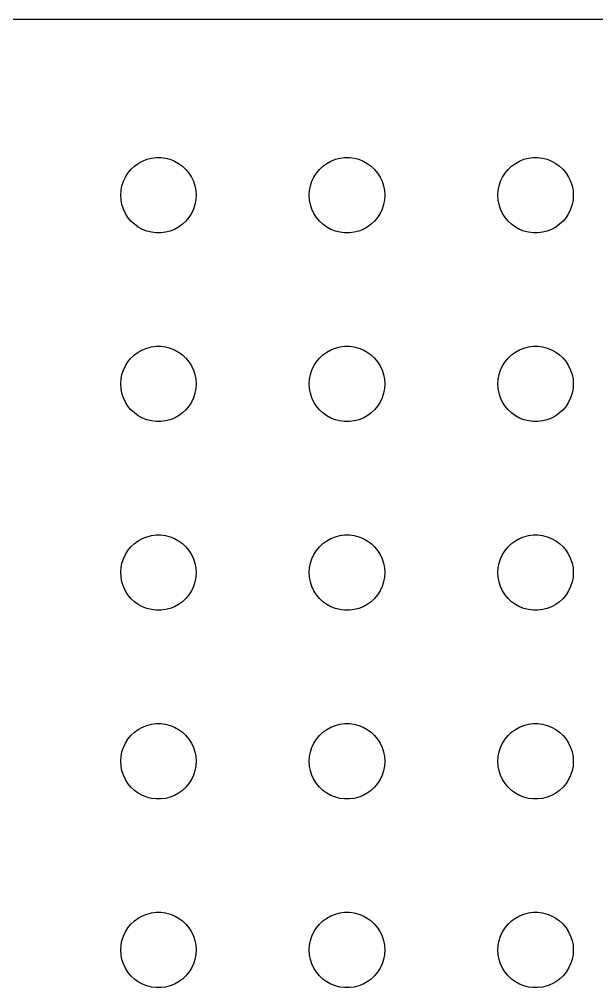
# Model space of a CAD drawing. Header units: metres. Extents: x -187 to 187, y -37 to 37.
# Drawn here: x -163.03 to -140.07, y -1.5 to 36.99 of the extents above; entities that cross this region are included whole.
import ezdxf

# ---------------------------------------------------------------- set-up
doc = ezdxf.new("R2010")
doc.units = ezdxf.units.M

msp = doc.modelspace()

# ---------------------------------------------------------------- linework, layer by layer
for p, q in [((182.314, 36.9901), (-182.314, 36.9901)), ((-158.456, 31.1558), (-158.304, 31.2665)), ((-158.304, 31.2665), (-158.139, 31.3572)), ((-158.139, 31.3572), (-157.964, 31.4266)), ((-157.964, 31.4266), (-157.781, 31.4734)), ((-157.781, 31.4734), (-157.594, 31.497)), ((-157.594, 31.497), (-157.406, 31.497)), ((-157.406, 31.497), (-157.219, 31.4734)), ((-157.219, 31.4734), (-157.036, 31.4266)), ((-157.036, 31.4266), (-156.861, 31.3572)), ((-156.861, 31.3572), (-156.696, 31.2665)), ((-156.696, 31.2665), (-156.544, 31.1558)), ((-150.956, 31.1558), (-150.804, 31.2665)), ((-150.804, 31.2665), (-150.639, 31.3572)), ((-150.639, 31.3572), (-150.464, 31.4266)), ((-150.464, 31.4266), (-150.281, 31.4734)), ((-150.281, 31.4734), (-150.094, 31.497)), ((-150.094, 31.497), (-149.906, 31.497)), ((-149.906, 31.497), (-149.719, 31.4734)), ((-149.719, 31.4734), (-149.536, 31.4266)), ((-149.536, 31.4266), (-149.361, 31.3572)), ((-149.361, 31.3572), (-149.196, 31.2665)), ((-149.196, 31.2665), (-149.044, 31.1558)), ((-143.456, 31.1558), (-143.304, 31.2665)), ((-143.304, 31.2665), (-143.139, 31.3572)), ((-143.139, 31.3572), (-142.964, 31.4266)), ((-142.964, 31.4266), (-142.781, 31.4734)), ((-142.781, 31.4734), (-142.594, 31.497)), ((-142.594, 31.497), (-142.406, 31.497)), ((-142.406, 31.497), (-142.219, 31.4734)), ((-142.219, 31.4734), (-142.036, 31.4266)), ((-142.036, 31.4266), (-141.861, 31.3572)), ((-141.861, 31.3572), (-141.696, 31.2665)), ((-141.696, 31.2665), (-141.544, 31.1558)), ((-158.814, 30.7226), (-158.714, 30.8817)), ((-158.714, 30.8817), (-158.593, 31.0268)), ((-158.593, 31.0268), (-158.456, 31.1558)), ((-156.544, 31.1558), (-156.407, 31.0268)), ((-156.407, 31.0268), (-156.286, 30.8817)), ((-156.286, 30.8817), (-156.186, 30.7226)), ((-151.314, 30.7226), (-151.214, 30.8817)), ((-151.214, 30.8817), (-151.093, 31.0268)), ((-151.093, 31.0268), (-150.956, 31.1558)), ((-149.044, 31.1558), (-148.907, 31.0268)), ((-148.907, 31.0268), (-148.786, 30.8817)), ((-148.786, 30.8817), (-148.686, 30.7226)), ((-143.814, 30.7226), (-143.714, 30.8817)), ((-143.714, 30.8817), (-143.593, 31.0268)), ((-143.593, 31.0268), (-143.456, 31.1558)), ((-141.544, 31.1558), (-141.407, 31.0268)), ((-141.407, 31.0268), (-141.286, 30.8817)), ((-141.286, 30.8817), (-141.186, 30.7226)), ((-158.953, 30.373), (-158.895, 30.5522)), ((-158.895, 30.5522), (-158.814, 30.7226)), ((-156.186, 30.7226), (-156.105, 30.5522)), ((-156.105, 30.5522), (-156.047, 30.373)), ((-151.453, 30.373), (-151.395, 30.5522)), ((-151.395, 30.5522), (-151.314, 30.7226)), ((-148.686, 30.7226), (-148.605, 30.5522)), ((-148.605, 30.5522), (-148.547, 30.373)), ((-143.953, 30.373), (-143.895, 30.5522)), ((-143.895, 30.5522), (-143.814, 30.7226)), ((-141.186, 30.7226), (-141.105, 30.5522)), ((-141.105, 30.5522), (-141.047, 30.373)), ((-159, 30), (-158.988, 30.188)), ((-158.988, 30.188), (-158.953, 30.373)), ((-156.047, 30.373), (-156.012, 30.188)), ((-156.012, 30.188), (-156, 30)), ((-151.5, 30), (-151.488, 30.188)), ((-151.488, 30.188), (-151.453, 30.373)), ((-148.547, 30.373), (-148.512, 30.188)), ((-148.512, 30.188), (-148.5, 30)), ((-144, 30), (-143.988, 30.188)), ((-143.988, 30.188), (-143.953, 30.373)), ((-141.047, 30.373), (-141.012, 30.188)), ((-141.012, 30.188), (-141, 30)), ((-158.988, 29.812), (-159, 30)), ((-158.953, 29.627), (-158.988, 29.812)), ((-156.012, 29.812), (-156.047, 29.627)), ((-156, 30), (-156.012, 29.812)), ((-151.488, 29.812), (-151.5, 30)), ((-151.453, 29.627), (-151.488, 29.812)), ((-148.512, 29.812), (-148.547, 29.627)), ((-148.5, 30), (-148.512, 29.812)), ((-143.988, 29.812), (-144, 30)), ((-143.953, 29.627), (-143.988, 29.812)), ((-141.012, 29.812), (-141.047, 29.627)), ((-141, 30), (-141.012, 29.812)), ((-158.895, 29.4478), (-158.953, 29.627)), ((-158.814, 29.2774), (-158.895, 29.4478)), ((-158.714, 29.1183), (-158.814, 29.2774)), ((-156.186, 29.2774), (-156.286, 29.1183)), ((-156.105, 29.4478), (-156.186, 29.2774)), ((-156.047, 29.627), (-156.105, 29.4478)), ((-151.395, 29.4478), (-151.453, 29.627)), ((-151.314, 29.2774), (-151.395, 29.4478)), ((-151.214, 29.1183), (-151.314, 29.2774)), ((-148.686, 29.2774), (-148.786, 29.1183)), ((-148.605, 29.4478), (-148.686, 29.2774)), ((-148.547, 29.627), (-148.605, 29.4478)), ((-143.895, 29.4478), (-143.953, 29.627)), ((-143.814, 29.2774), (-143.895, 29.4478)), ((-143.714, 29.1183), (-143.814, 29.2774)), ((-141.186, 29.2774), (-141.286, 29.1183)), ((-141.105, 29.4478), (-141.186, 29.2774)), ((-141.047, 29.627), (-141.105, 29.4478)), ((-158.593, 28.9732), (-158.714, 29.1183)), ((-158.456, 28.8442), (-158.593, 28.9732)), ((-156.407, 28.9732), (-156.544, 28.8442)), ((-156.286, 29.1183), (-156.407, 28.9732)), ((-151.093, 28.9732), (-151.214, 29.1183)), ((-150.956, 28.8442), (-151.093, 28.9732)), ((-148.907, 28.9732), (-149.044, 28.8442)), ((-148.786, 29.1183), (-148.907, 28.9732)), ((-143.593, 28.9732), (-143.714, 29.1183)), ((-143.456, 28.8442), (-143.593, 28.9732)), ((-141.407, 28.9732), (-141.544, 28.8442)), ((-141.286, 29.1183), (-141.407, 28.9732)), ((-158.304, 28.7335), (-158.456, 28.8442)), ((-158.139, 28.6427), (-158.304, 28.7335)), ((-157.964, 28.5734), (-158.139, 28.6427)), ((-157.781, 28.5266), (-157.964, 28.5734)), ((-157.594, 28.503), (-157.781, 28.5266)), ((-157.406, 28.503), (-157.594, 28.503)), ((-157.219, 28.5266), (-157.406, 28.503)), ((-157.036, 28.5734), (-157.219, 28.5266)), ((-156.861, 28.6427), (-157.036, 28.5734)), ((-156.696, 28.7335), (-156.861, 28.6427)), ((-156.544, 28.8442), (-156.696, 28.7335)), ((-150.804, 28.7335), (-150.956, 28.8442)), ((-150.639, 28.6427), (-150.804, 28.7335)), ((-150.464, 28.5734), (-150.639, 28.6427)), ((-150.281, 28.5266), (-150.464, 28.5734)), ((-150.094, 28.503), (-150.281, 28.5266)), ((-149.906, 28.503), (-150.094, 28.503)), ((-149.719, 28.5266), (-149.906, 28.503)), ((-149.536, 28.5734), (-149.719, 28.5266)), ((-149.361, 28.6427), (-149.536, 28.5734)), ((-149.196, 28.7335), (-149.361, 28.6427)), ((-149.044, 28.8442), (-149.196, 28.7335)), ((-143.304, 28.7335), (-143.456, 28.8442)), ((-143.139, 28.6427), (-143.304, 28.7335)), ((-142.964, 28.5734), (-143.139, 28.6427)), ((-142.781, 28.5266), (-142.964, 28.5734)), ((-142.594, 28.503), (-142.781, 28.5266)), ((-142.406, 28.503), (-142.594, 28.503)), ((-142.219, 28.5266), (-142.406, 28.503)), ((-142.036, 28.5734), (-142.219, 28.5266)), ((-141.861, 28.6427), (-142.036, 28.5734)), ((-141.696, 28.7335), (-141.861, 28.6427)), ((-141.544, 28.8442), (-141.696, 28.7335)), ((-158.139, 23.8572), (-157.964, 23.9266)), ((-157.964, 23.9266), (-157.781, 23.9734)), ((-157.781, 23.9734), (-157.594, 23.997)), ((-157.594, 23.997), (-157.406, 23.997)), ((-157.406, 23.997), (-157.219, 23.9734)), ((-157.219, 23.9734), (-157.036, 23.9266)), ((-157.036, 23.9266), (-156.861, 23.8572)), ((-150.639, 23.8572), (-150.464, 23.9266)), ((-150.464, 23.9266), (-150.281, 23.9734)), ((-150.281, 23.9734), (-150.094, 23.997)), ((-150.094, 23.997), (-149.906, 23.997)), ((-149.906, 23.997), (-149.719, 23.9734)), ((-149.719, 23.9734), (-149.536, 23.9266)), ((-149.536, 23.9266), (-149.361, 23.8572)), ((-143.139, 23.8572), (-142.964, 23.9266)), ((-142.964, 23.9266), (-142.781, 23.9734)), ((-142.781, 23.9734), (-142.594, 23.997)), ((-142.594, 23.997), (-142.406, 23.997)), ((-142.406, 23.997), (-142.219, 23.9734)), ((-142.219, 23.9734), (-142.036, 23.9266)), ((-142.036, 23.9266), (-141.861, 23.8572)), ((-158.714, 23.3817), (-158.593, 23.5268)), ((-158.593, 23.5268), (-158.456, 23.6558)), ((-158.456, 23.6558), (-158.304, 23.7665)), ((-158.304, 23.7665), (-158.139, 23.8572)), ((-156.861, 23.8572), (-156.696, 23.7665)), ((-156.696, 23.7665), (-156.544, 23.6558)), ((-156.544, 23.6558), (-156.407, 23.5268)), ((-156.407, 23.5268), (-156.286, 23.3817)), ((-151.214, 23.3817), (-151.093, 23.5268)), ((-151.093, 23.5268), (-150.956, 23.6558)), ((-150.956, 23.6558), (-150.804, 23.7665)), ((-150.804, 23.7665), (-150.639, 23.8572)), ((-149.361, 23.8572), (-149.196, 23.7665)), ((-149.196, 23.7665), (-149.044, 23.6558)), ((-149.044, 23.6558), (-148.907, 23.5268)), ((-148.907, 23.5268), (-148.786, 23.3817)), ((-143.714, 23.3817), (-143.593, 23.5268)), ((-143.593, 23.5268), (-143.456, 23.6558)), ((-143.456, 23.6558), (-143.304, 23.7665)), ((-143.304, 23.7665), (-143.139, 23.8572)), ((-141.861, 23.8572), (-141.696, 23.7665)), ((-141.696, 23.7665), (-141.544, 23.6558)), ((-141.544, 23.6558), (-141.407, 23.5268)), ((-141.407, 23.5268), (-141.286, 23.3817)), ((-158.895, 23.0522), (-158.814, 23.2226)), ((-158.814, 23.2226), (-158.714, 23.3817)), ((-156.286, 23.3817), (-156.186, 23.2226)), ((-156.186, 23.2226), (-156.105, 23.0522)), ((-151.395, 23.0522), (-151.314, 23.2226)), ((-151.314, 23.2226), (-151.214, 23.3817)), ((-148.786, 23.3817), (-148.686, 23.2226)), ((-148.686, 23.2226), (-148.605, 23.0522)), ((-143.895, 23.0522), (-143.814, 23.2226)), ((-143.814, 23.2226), (-143.714, 23.3817)), ((-141.286, 23.3817), (-141.186, 23.2226)), ((-141.186, 23.2226), (-141.105, 23.0522)), ((-158.988, 22.688), (-158.953, 22.873)), ((-158.953, 22.873), (-158.895, 23.0522)), ((-156.105, 23.0522), (-156.047, 22.873)), ((-156.047, 22.873), (-156.012, 22.688)), ((-151.488, 22.688), (-151.453, 22.873)), ((-151.453, 22.873), (-151.395, 23.0522)), ((-148.605, 23.0522), (-148.547, 22.873)), ((-148.547, 22.873), (-148.512, 22.688)), ((-143.988, 22.688), (-143.953, 22.873)), ((-143.953, 22.873), (-143.895, 23.0522)), ((-141.105, 23.0522), (-141.047, 22.873)), ((-141.047, 22.873), (-141.012, 22.688)), ((-159, 22.5), (-158.988, 22.688)), ((-158.988, 22.312), (-159, 22.5)), ((-156.012, 22.688), (-156, 22.5)), ((-156, 22.5), (-156.012, 22.312)), ((-151.5, 22.5), (-151.488, 22.688)), ((-151.488, 22.312), (-151.5, 22.5)), ((-148.512, 22.688), (-148.5, 22.5)), ((-148.5, 22.5), (-148.512, 22.312)), ((-144, 22.5), (-143.988, 22.688)), ((-143.988, 22.312), (-144, 22.5)), ((-141.012, 22.688), (-141, 22.5)), ((-141, 22.5), (-141.012, 22.312)), ((-158.953, 22.127), (-158.988, 22.312)), ((-158.895, 21.9478), (-158.953, 22.127)), ((-158.814, 21.7774), (-158.895, 21.9478)), ((-156.105, 21.9478), (-156.186, 21.7774)), ((-156.047, 22.127), (-156.105, 21.9478)), ((-156.012, 22.312), (-156.047, 22.127)), ((-151.453, 22.127), (-151.488, 22.312)), ((-151.395, 21.9478), (-151.453, 22.127)), ((-151.314, 21.7774), (-151.395, 21.9478)), ((-148.605, 21.9478), (-148.686, 21.7774)), ((-148.547, 22.127), (-148.605, 21.9478)), ((-148.512, 22.312), (-148.547, 22.127)), ((-143.953, 22.127), (-143.988, 22.312)), ((-143.895, 21.9478), (-143.953, 22.127)), ((-143.814, 21.7774), (-143.895, 21.9478)), ((-141.105, 21.9478), (-141.186, 21.7774)), ((-141.047, 22.127), (-141.105, 21.9478)), ((-141.012, 22.312), (-141.047, 22.127)), ((-158.714, 21.6183), (-158.814, 21.7774)), ((-158.593, 21.4732), (-158.714, 21.6183)), ((-156.286, 21.6183), (-156.407, 21.4732)), ((-156.186, 21.7774), (-156.286, 21.6183)), ((-151.214, 21.6183), (-151.314, 21.7774)), ((-151.093, 21.4732), (-151.214, 21.6183)), ((-148.786, 21.6183), (-148.907, 21.4732)), ((-148.686, 21.7774), (-148.786, 21.6183)), ((-143.714, 21.6183), (-143.814, 21.7774)), ((-143.593, 21.4732), (-143.714, 21.6183)), ((-141.286, 21.6183), (-141.407, 21.4732)), ((-141.186, 21.7774), (-141.286, 21.6183)), ((-158.456, 21.3442), (-158.593, 21.4732)), ((-158.304, 21.2335), (-158.456, 21.3442)), ((-158.139, 21.1427), (-158.304, 21.2335)), ((-156.696, 21.2335), (-156.861, 21.1427)), ((-156.544, 21.3442), (-156.696, 21.2335)), ((-156.407, 21.4732), (-156.544, 21.3442)), ((-150.956, 21.3442), (-151.093, 21.4732)), ((-150.804, 21.2335), (-150.956, 21.3442)), ((-150.639, 21.1427), (-150.804, 21.2335)), ((-149.196, 21.2335), (-149.361, 21.1427)), ((-149.044, 21.3442), (-149.196, 21.2335)), ((-148.907, 21.4732), (-149.044, 21.3442)), ((-143.456, 21.3442), (-143.593, 21.4732)), ((-143.304, 21.2335), (-143.456, 21.3442)), ((-143.139, 21.1427), (-143.304, 21.2335)), ((-141.696, 21.2335), (-141.861, 21.1427)), ((-141.544, 21.3442), (-141.696, 21.2335)), ((-141.407, 21.4732), (-141.544, 21.3442)), ((-157.964, 21.0734), (-158.139, 21.1427)), ((-157.781, 21.0266), (-157.964, 21.0734)), ((-157.594, 21.003), (-157.781, 21.0266)), ((-157.406, 21.003), (-157.594, 21.003)), ((-157.219, 21.0266), (-157.406, 21.003)), ((-157.036, 21.0734), (-157.219, 21.0266)), ((-156.861, 21.1427), (-157.036, 21.0734)), ((-150.464, 21.0734), (-150.639, 21.1427)), ((-150.281, 21.0266), (-150.464, 21.0734)), ((-150.094, 21.003), (-150.281, 21.0266)), ((-149.906, 21.003), (-150.094, 21.003)), ((-149.719, 21.0266), (-149.906, 21.003)), ((-149.536, 21.0734), (-149.719, 21.0266)), ((-149.361, 21.1427), (-149.536, 21.0734)), ((-142.964, 21.0734), (-143.139, 21.1427)), ((-142.781, 21.0266), (-142.964, 21.0734)), ((-142.594, 21.003), (-142.781, 21.0266)), ((-142.406, 21.003), (-142.594, 21.003)), ((-142.219, 21.0266), (-142.406, 21.003)), ((-142.036, 21.0734), (-142.219, 21.0266)), ((-141.861, 21.1427), (-142.036, 21.0734)), ((-158.456, 16.1558), (-158.304, 16.2665)), ((-158.304, 16.2665), (-158.139, 16.3572)), ((-158.139, 16.3572), (-157.964, 16.4266)), ((-157.964, 16.4266), (-157.781, 16.4734)), ((-157.781, 16.4734), (-157.594, 16.497)), ((-157.594, 16.497), (-157.406, 16.497)), ((-157.406, 16.497), (-157.219, 16.4734)), ((-157.219, 16.4734), (-157.036, 16.4266)), ((-157.036, 16.4266), (-156.861, 16.3572)), ((-156.861, 16.3572), (-156.696, 16.2665)), ((-156.696, 16.2665), (-156.544, 16.1558)), ((-150.956, 16.1558), (-150.804, 16.2665)), ((-150.804, 16.2665), (-150.639, 16.3572)), ((-150.639, 16.3572), (-150.464, 16.4266)), ((-150.464, 16.4266), (-150.281, 16.4734)), ((-150.281, 16.4734), (-150.094, 16.497)), ((-150.094, 16.497), (-149.906, 16.497)), ((-149.906, 16.497), (-149.719, 16.4734)), ((-149.719, 16.4734), (-149.536, 16.4266)), ((-149.536, 16.4266), (-149.361, 16.3572)), ((-149.361, 16.3572), (-149.196, 16.2665)), ((-149.196, 16.2665), (-149.044, 16.1558)), ((-143.456, 16.1558), (-143.304, 16.2665)), ((-143.304, 16.2665), (-143.139, 16.3572)), ((-143.139, 16.3572), (-142.964, 16.4266)), ((-142.964, 16.4266), (-142.781, 16.4734)), ((-142.781, 16.4734), (-142.594, 16.497)), ((-142.594, 16.497), (-142.406, 16.497)), ((-142.406, 16.497), (-142.219, 16.4734)), ((-142.219, 16.4734), (-142.036, 16.4266)), ((-142.036, 16.4266), (-141.861, 16.3572)), ((-141.861, 16.3572), (-141.696, 16.2665)), ((-141.696, 16.2665), (-141.544, 16.1558)), ((-158.814, 15.7226), (-158.714, 15.8817)), ((-158.714, 15.8817), (-158.593, 16.0268)), ((-158.593, 16.0268), (-158.456, 16.1558)), ((-156.544, 16.1558), (-156.407, 16.0268)), ((-156.407, 16.0268), (-156.286, 15.8817)), ((-156.286, 15.8817), (-156.186, 15.7226)), ((-151.314, 15.7226), (-151.214, 15.8817)), ((-151.214, 15.8817), (-151.093, 16.0268)), ((-151.093, 16.0268), (-150.956, 16.1558)), ((-149.044, 16.1558), (-148.907, 16.0268)), ((-148.907, 16.0268), (-148.786, 15.8817)), ((-148.786, 15.8817), (-148.686, 15.7226)), ((-143.814, 15.7226), (-143.714, 15.8817)), ((-143.714, 15.8817), (-143.593, 16.0268)), ((-143.593, 16.0268), (-143.456, 16.1558)), ((-141.544, 16.1558), (-141.407, 16.0268)), ((-141.407, 16.0268), (-141.286, 15.8817)), ((-141.286, 15.8817), (-141.186, 15.7226)), ((-158.953, 15.373), (-158.895, 15.5522)), ((-158.895, 15.5522), (-158.814, 15.7226)), ((-156.186, 15.7226), (-156.105, 15.5522)), ((-156.105, 15.5522), (-156.047, 15.373)), ((-151.453, 15.373), (-151.395, 15.5522)), ((-151.395, 15.5522), (-151.314, 15.7226)), ((-148.686, 15.7226), (-148.605, 15.5522)), ((-148.605, 15.5522), (-148.547, 15.373)), ((-143.953, 15.373), (-143.895, 15.5522)), ((-143.895, 15.5522), (-143.814, 15.7226)), ((-141.186, 15.7226), (-141.105, 15.5522)), ((-141.105, 15.5522), (-141.047, 15.373)), ((-159, 15), (-158.988, 15.188)), ((-158.988, 15.188), (-158.953, 15.373)), ((-156.047, 15.373), (-156.012, 15.188)), ((-156.012, 15.188), (-156, 15)), ((-151.5, 15), (-151.488, 15.188)), ((-151.488, 15.188), (-151.453, 15.373)), ((-148.547, 15.373), (-148.512, 15.188)), ((-148.512, 15.188), (-148.5, 15)), ((-144, 15), (-143.988, 15.188)), ((-143.988, 15.188), (-143.953, 15.373)), ((-141.047, 15.373), (-141.012, 15.188)), ((-141.012, 15.188), (-141, 15)), ((-158.988, 14.812), (-159, 15)), ((-158.953, 14.627), (-158.988, 14.812)), ((-158.895, 14.4478), (-158.953, 14.627)), ((-156.047, 14.627), (-156.105, 14.4478)), ((-156.012, 14.812), (-156.047, 14.627)), ((-156, 15), (-156.012, 14.812)), ((-151.488, 14.812), (-151.5, 15)), ((-151.453, 14.627), (-151.488, 14.812)), ((-151.395, 14.4478), (-151.453, 14.627)), ((-148.547, 14.627), (-148.605, 14.4478)), ((-148.512, 14.812), (-148.547, 14.627)), ((-148.5, 15), (-148.512, 14.812)), ((-143.988, 14.812), (-144, 15)), ((-143.953, 14.627), (-143.988, 14.812)), ((-143.895, 14.4478), (-143.953, 14.627)), ((-141.047, 14.627), (-141.105, 14.4478)), ((-141.012, 14.812), (-141.047, 14.627)), ((-141, 15), (-141.012, 14.812)), ((-158.814, 14.2774), (-158.895, 14.4478)), ((-158.714, 14.1183), (-158.814, 14.2774)), ((-156.186, 14.2774), (-156.286, 14.1183)), ((-156.105, 14.4478), (-156.186, 14.2774)), ((-151.314, 14.2774), (-151.395, 14.4478)), ((-151.214, 14.1183), (-151.314, 14.2774)), ((-148.686, 14.2774), (-148.786, 14.1183)), ((-148.605, 14.4478), (-148.686, 14.2774)), ((-143.814, 14.2774), (-143.895, 14.4478)), ((-143.714, 14.1183), (-143.814, 14.2774)), ((-141.186, 14.2774), (-141.286, 14.1183)), ((-141.105, 14.4478), (-141.186, 14.2774)), ((-158.593, 13.9732), (-158.714, 14.1183)), ((-158.456, 13.8442), (-158.593, 13.9732)), ((-156.407, 13.9732), (-156.544, 13.8442)), ((-156.286, 14.1183), (-156.407, 13.9732)), ((-151.093, 13.9732), (-151.214, 14.1183)), ((-150.956, 13.8442), (-151.093, 13.9732)), ((-148.907, 13.9732), (-149.044, 13.8442)), ((-148.786, 14.1183), (-148.907, 13.9732)), ((-143.593, 13.9732), (-143.714, 14.1183)), ((-143.456, 13.8442), (-143.593, 13.9732)), ((-141.407, 13.9732), (-141.544, 13.8442)), ((-141.286, 14.1183), (-141.407, 13.9732)), ((-158.304, 13.7335), (-158.456, 13.8442)), ((-158.139, 13.6427), (-158.304, 13.7335)), ((-157.964, 13.5734), (-158.139, 13.6427)), ((-157.781, 13.5266), (-157.964, 13.5734)), ((-157.594, 13.5029), (-157.781, 13.5266)), ((-157.406, 13.5029), (-157.594, 13.5029)), ((-157.219, 13.5266), (-157.406, 13.5029)), ((-157.036, 13.5734), (-157.219, 13.5266)), ((-156.861, 13.6427), (-157.036, 13.5734)), ((-156.696, 13.7335), (-156.861, 13.6427)), ((-156.544, 13.8442), (-156.696, 13.7335)), ((-150.804, 13.7335), (-150.956, 13.8442)), ((-150.639, 13.6427), (-150.804, 13.7335)), ((-150.464, 13.5734), (-150.639, 13.6427)), ((-150.281, 13.5266), (-150.464, 13.5734)), ((-150.094, 13.5029), (-150.281, 13.5266)), ((-149.906, 13.5029), (-150.094, 13.5029)), ((-149.719, 13.5266), (-149.906, 13.5029)), ((-149.536, 13.5734), (-149.719, 13.5266)), ((-149.361, 13.6427), (-149.536, 13.5734)), ((-149.196, 13.7335), (-149.361, 13.6427)), ((-149.044, 13.8442), (-149.196, 13.7335)), ((-143.304, 13.7335), (-143.456, 13.8442)), ((-143.139, 13.6427), (-143.304, 13.7335)), ((-142.964, 13.5734), (-143.139, 13.6427)), ((-142.781, 13.5266), (-142.964, 13.5734)), ((-142.594, 13.5029), (-142.781, 13.5266)), ((-142.406, 13.5029), (-142.594, 13.5029)), ((-142.219, 13.5266), (-142.406, 13.5029)), ((-142.036, 13.5734), (-142.219, 13.5266)), ((-141.861, 13.6427), (-142.036, 13.5734)), ((-141.696, 13.7335), (-141.861, 13.6427)), ((-141.544, 13.8442), (-141.696, 13.7335)), ((-158.304, 8.76648), (-158.139, 8.85724)), ((-158.139, 8.85724), (-157.964, 8.92657)), ((-157.964, 8.92657), (-157.781, 8.97342)), ((-157.781, 8.97342), (-157.594, 8.99704)), ((-157.594, 8.99704), (-157.406, 8.99704)), ((-157.406, 8.99704), (-157.219, 8.97342)), ((-157.219, 8.97342), (-157.036, 8.92657)), ((-157.036, 8.92657), (-156.861, 8.85724)), ((-156.861, 8.85724), (-156.696, 8.76648)), ((-150.804, 8.76648), (-150.639, 8.85724)), ((-150.639, 8.85724), (-150.464, 8.92657)), ((-150.464, 8.92657), (-150.281, 8.97342)), ((-150.281, 8.97342), (-150.094, 8.99704)), ((-150.094, 8.99704), (-149.906, 8.99704)), ((-149.906, 8.99704), (-149.719, 8.97342)), ((-149.719, 8.97342), (-149.536, 8.92657)), ((-149.536, 8.92657), (-149.361, 8.85724)), ((-149.361, 8.85724), (-149.196, 8.76648)), ((-143.304, 8.76648), (-143.139, 8.85724)), ((-143.139, 8.85724), (-142.964, 8.92657)), ((-142.964, 8.92657), (-142.781, 8.97342)), ((-142.781, 8.97342), (-142.594, 8.99704)), ((-142.594, 8.99704), (-142.406, 8.99704)), ((-142.406, 8.99704), (-142.219, 8.97342)), ((-142.219, 8.97342), (-142.036, 8.92657)), ((-142.036, 8.92657), (-141.861, 8.85724)), ((-141.861, 8.85724), (-141.696, 8.76648)), ((-158.714, 8.38167), (-158.593, 8.52681)), ((-158.593, 8.52681), (-158.456, 8.65576)), ((-158.456, 8.65576), (-158.304, 8.76648)), ((-156.696, 8.76648), (-156.544, 8.65576)), ((-156.544, 8.65576), (-156.407, 8.52681)), ((-156.407, 8.52681), (-156.286, 8.38167)), ((-151.214, 8.38167), (-151.093, 8.52681)), ((-151.093, 8.52681), (-150.956, 8.65576)), ((-150.956, 8.65576), (-150.804, 8.76648)), ((-149.196, 8.76648), (-149.044, 8.65576)), ((-149.044, 8.65576), (-148.907, 8.52681)), ((-148.907, 8.52681), (-148.786, 8.38167)), ((-143.714, 8.38167), (-143.593, 8.52681)), ((-143.593, 8.52681), (-143.456, 8.65576)), ((-143.456, 8.65576), (-143.304, 8.76648)), ((-141.696, 8.76648), (-141.544, 8.65576)), ((-141.544, 8.65576), (-141.407, 8.52681)), ((-141.407, 8.52681), (-141.286, 8.38167)), ((-158.895, 8.05219), (-158.814, 8.22263)), ((-158.814, 8.22263), (-158.714, 8.38167)), ((-156.286, 8.38167), (-156.186, 8.22263)), ((-156.186, 8.22263), (-156.105, 8.05219)), ((-151.395, 8.05219), (-151.314, 8.22263)), ((-151.314, 8.22263), (-151.214, 8.38167)), ((-148.786, 8.38167), (-148.686, 8.22263)), ((-148.686, 8.22263), (-148.605, 8.05219)), ((-143.895, 8.05219), (-143.814, 8.22263)), ((-143.814, 8.22263), (-143.714, 8.38167)), ((-141.286, 8.38167), (-141.186, 8.22263)), ((-141.186, 8.22263), (-141.105, 8.05219)), ((-158.988, 7.68799), (-158.953, 7.87303)), ((-158.953, 7.87303), (-158.895, 8.05219)), ((-156.105, 8.05219), (-156.047, 7.87303)), ((-156.047, 7.87303), (-156.012, 7.68799)), ((-151.488, 7.68799), (-151.453, 7.87303)), ((-151.453, 7.87303), (-151.395, 8.05219)), ((-148.605, 8.05219), (-148.547, 7.87303)), ((-148.547, 7.87303), (-148.512, 7.68799)), ((-143.988, 7.68799), (-143.953, 7.87303)), ((-143.953, 7.87303), (-143.895, 8.05219)), ((-141.105, 8.05219), (-141.047, 7.87303)), ((-141.047, 7.87303), (-141.012, 7.68799)), ((-159, 7.5), (-158.988, 7.68799)), ((-158.988, 7.312), (-159, 7.5)), ((-156.012, 7.68799), (-156, 7.5)), ((-156, 7.5), (-156.012, 7.312)), ((-151.5, 7.5), (-151.488, 7.68799)), ((-151.488, 7.312), (-151.5, 7.5)), ((-148.512, 7.68799), (-148.5, 7.5)), ((-148.5, 7.5), (-148.512, 7.312)), ((-144, 7.5), (-143.988, 7.68799)), ((-143.988, 7.312), (-144, 7.5)), ((-141.012, 7.68799), (-141, 7.5)), ((-141, 7.5), (-141.012, 7.312)), ((-158.953, 7.12695), (-158.988, 7.312)), ((-158.895, 6.9478), (-158.953, 7.12695)), ((-158.814, 6.77736), (-158.895, 6.9478)), ((-156.105, 6.9478), (-156.186, 6.77736)), ((-156.047, 7.12695), (-156.105, 6.9478)), ((-156.012, 7.312), (-156.047, 7.12695)), ((-151.453, 7.12695), (-151.488, 7.312)), ((-151.395, 6.9478), (-151.453, 7.12695)), ((-151.314, 6.77736), (-151.395, 6.9478)), ((-148.605, 6.9478), (-148.686, 6.77736)), ((-148.547, 7.12695), (-148.605, 6.9478)), ((-148.512, 7.312), (-148.547, 7.12695)), ((-143.953, 7.12695), (-143.988, 7.312)), ((-143.895, 6.9478), (-143.953, 7.12695)), ((-143.814, 6.77736), (-143.895, 6.9478)), ((-141.105, 6.9478), (-141.186, 6.77736)), ((-141.047, 7.12695), (-141.105, 6.9478)), ((-141.012, 7.312), (-141.047, 7.12695)), ((-158.714, 6.61832), (-158.814, 6.77736)), ((-158.593, 6.47318), (-158.714, 6.61832)), ((-156.286, 6.61832), (-156.407, 6.47318)), ((-156.186, 6.77736), (-156.286, 6.61832)), ((-151.214, 6.61832), (-151.314, 6.77736)), ((-151.093, 6.47318), (-151.214, 6.61832)), ((-148.786, 6.61832), (-148.907, 6.47318)), ((-148.686, 6.77736), (-148.786, 6.61832)), ((-143.714, 6.61832), (-143.814, 6.77736)), ((-143.593, 6.47318), (-143.714, 6.61832)), ((-141.286, 6.61832), (-141.407, 6.47318)), ((-141.186, 6.77736), (-141.286, 6.61832)), ((-158.456, 6.34422), (-158.593, 6.47318)), ((-158.304, 6.23351), (-158.456, 6.34422)), ((-158.139, 6.14275), (-158.304, 6.23351)), ((-156.696, 6.23351), (-156.861, 6.14275)), ((-156.544, 6.34422), (-156.696, 6.23351)), ((-156.407, 6.47318), (-156.544, 6.34422)), ((-150.956, 6.34422), (-151.093, 6.47318)), ((-150.804, 6.23351), (-150.956, 6.34422)), ((-150.639, 6.14275), (-150.804, 6.23351)), ((-149.196, 6.23351), (-149.361, 6.14275)), ((-149.044, 6.34422), (-149.196, 6.23351)), ((-148.907, 6.47318), (-149.044, 6.34422)), ((-143.456, 6.34422), (-143.593, 6.47318)), ((-143.304, 6.23351), (-143.456, 6.34422)), ((-143.139, 6.14275), (-143.304, 6.23351)), ((-141.696, 6.23351), (-141.861, 6.14275)), ((-141.544, 6.34422), (-141.696, 6.23351)), ((-141.407, 6.47318), (-141.544, 6.34422)), ((-157.964, 6.07341), (-158.139, 6.14275)), ((-157.781, 6.02657), (-157.964, 6.07341)), ((-157.594, 6.00294), (-157.781, 6.02657)), ((-157.406, 6.00294), (-157.594, 6.00294)), ((-157.219, 6.02657), (-157.406, 6.00294)), ((-157.036, 6.07341), (-157.219, 6.02657)), ((-156.861, 6.14275), (-157.036, 6.07341)), ((-150.464, 6.07341), (-150.639, 6.14275)), ((-150.281, 6.02657), (-150.464, 6.07341)), ((-150.094, 6.00294), (-150.281, 6.02657)), ((-149.906, 6.00294), (-150.094, 6.00294)), ((-149.719, 6.02657), (-149.906, 6.00294)), ((-149.536, 6.07341), (-149.719, 6.02657)), ((-149.361, 6.14275), (-149.536, 6.07341)), ((-142.964, 6.07341), (-143.139, 6.14275)), ((-142.781, 6.02657), (-142.964, 6.07341)), ((-142.594, 6.00294), (-142.781, 6.02657)), ((-142.406, 6.00294), (-142.594, 6.00294)), ((-142.219, 6.02657), (-142.406, 6.00294)), ((-142.036, 6.07341), (-142.219, 6.02657)), ((-141.861, 6.14275), (-142.036, 6.07341)), ((-158.593, 1.02681), (-158.456, 1.15576)), ((-158.456, 1.15576), (-158.304, 1.26648)), ((-158.304, 1.26648), (-158.139, 1.35724)), ((-158.139, 1.35724), (-157.964, 1.42657)), ((-157.964, 1.42657), (-157.781, 1.47342)), ((-157.781, 1.47342), (-157.594, 1.49704)), ((-157.594, 1.49704), (-157.406, 1.49704)), ((-157.406, 1.49704), (-157.219, 1.47342)), ((-157.219, 1.47342), (-157.036, 1.42657)), ((-157.036, 1.42657), (-156.861, 1.35724)), ((-156.861, 1.35724), (-156.696, 1.26648)), ((-156.696, 1.26648), (-156.544, 1.15576)), ((-156.544, 1.15576), (-156.407, 1.02681)), ((-151.093, 1.02681), (-150.956, 1.15576)), ((-150.956, 1.15576), (-150.804, 1.26648)), ((-150.804, 1.26648), (-150.639, 1.35724)), ((-150.639, 1.35724), (-150.464, 1.42657)), ((-150.464, 1.42657), (-150.281, 1.47342)), ((-150.281, 1.47342), (-150.094, 1.49704)), ((-150.094, 1.49704), (-149.906, 1.49704)), ((-149.906, 1.49704), (-149.719, 1.47342)), ((-149.719, 1.47342), (-149.536, 1.42657)), ((-149.536, 1.42657), (-149.361, 1.35724)), ((-149.361, 1.35724), (-149.196, 1.26648)), ((-149.196, 1.26648), (-149.044, 1.15576)), ((-149.044, 1.15576), (-148.907, 1.02681)), ((-143.593, 1.02681), (-143.456, 1.15576)), ((-143.456, 1.15576), (-143.304, 1.26648)), ((-143.304, 1.26648), (-143.139, 1.35724)), ((-143.139, 1.35724), (-142.964, 1.42657)), ((-142.964, 1.42657), (-142.781, 1.47342)), ((-142.781, 1.47342), (-142.594, 1.49704)), ((-142.594, 1.49704), (-142.406, 1.49704)), ((-142.406, 1.49704), (-142.219, 1.47342)), ((-142.219, 1.47342), (-142.036, 1.42657)), ((-142.036, 1.42657), (-141.861, 1.35724)), ((-141.861, 1.35724), (-141.696, 1.26648)), ((-141.696, 1.26648), (-141.544, 1.15576)), ((-141.544, 1.15576), (-141.407, 1.02681)), ((-158.814, 0.722626), (-158.714, 0.881668)), ((-158.714, 0.881668), (-158.593, 1.02681)), ((-156.407, 1.02681), (-156.286, 0.881668)), ((-156.286, 0.881668), (-156.186, 0.722626)), ((-151.314, 0.722626), (-151.214, 0.881668)), ((-151.214, 0.881668), (-151.093, 1.02681)), ((-148.907, 1.02681), (-148.786, 0.881668)), ((-148.786, 0.881668), (-148.686, 0.722626)), ((-143.814, 0.722626), (-143.714, 0.881668)), ((-143.714, 0.881668), (-143.593, 1.02681)), ((-141.407, 1.02681), (-141.286, 0.881668)), ((-141.286, 0.881668), (-141.186, 0.722626)), ((-158.953, 0.373032), (-158.895, 0.552185)), ((-158.895, 0.552185), (-158.814, 0.722626)), ((-156.186, 0.722626), (-156.105, 0.552185)), ((-156.105, 0.552185), (-156.047, 0.373032)), ((-151.453, 0.373032), (-151.395, 0.552185)), ((-151.395, 0.552185), (-151.314, 0.722626)), ((-148.686, 0.722626), (-148.605, 0.552185)), ((-148.605, 0.552185), (-148.547, 0.373032)), ((-143.953, 0.373032), (-143.895, 0.552185)), ((-143.895, 0.552185), (-143.814, 0.722626)), ((-141.186, 0.722626), (-141.105, 0.552185)), ((-141.105, 0.552185), (-141.047, 0.373032)), ((-159, 0), (-158.988, 0.187988)), ((-158.988, -0.187988), (-159, 0)), ((-158.988, 0.187988), (-158.953, 0.373032)), ((-156.047, 0.373032), (-156.012, 0.187988)), ((-156.012, 0.187988), (-156, 0)), ((-156, 0), (-156.012, -0.187988)), ((-151.5, 0), (-151.488, 0.187988)), ((-151.488, -0.187988), (-151.5, 0)), ((-151.488, 0.187988), (-151.453, 0.373032)), ((-148.547, 0.373032), (-148.512, 0.187988)), ((-148.512, 0.187988), (-148.5, 0)), ((-148.5, 0), (-148.512, -0.187988)), ((-144, 0), (-143.988, 0.187988)), ((-143.988, -0.187988), (-144, 0)), ((-143.988, 0.187988), (-143.953, 0.373032)), ((-141.047, 0.373032), (-141.012, 0.187988)), ((-141.012, 0.187988), (-141, 0)), ((-141, 0), (-141.012, -0.187988)), ((-158.953, -0.373032), (-158.988, -0.187988)), ((-158.895, -0.552185), (-158.953, -0.373032)), ((-156.047, -0.373032), (-156.105, -0.552185)), ((-156.012, -0.187988), (-156.047, -0.373032)), ((-151.453, -0.373032), (-151.488, -0.187988)), ((-151.395, -0.552185), (-151.453, -0.373032)), ((-148.547, -0.373032), (-148.605, -0.552185)), ((-148.512, -0.187988), (-148.547, -0.373032)), ((-143.953, -0.373032), (-143.988, -0.187988)), ((-143.895, -0.552185), (-143.953, -0.373032)), ((-141.047, -0.373032), (-141.105, -0.552185)), ((-141.012, -0.187988), (-141.047, -0.373032)), ((-158.814, -0.722626), (-158.895, -0.552185)), ((-158.714, -0.881668), (-158.814, -0.722626)), ((-156.186, -0.722626), (-156.286, -0.881668)), ((-156.105, -0.552185), (-156.186, -0.722626)), ((-151.314, -0.722626), (-151.395, -0.552185)), ((-151.214, -0.881668), (-151.314, -0.722626)), ((-148.686, -0.722626), (-148.786, -0.881668)), ((-148.605, -0.552185), (-148.686, -0.722626)), ((-143.814, -0.722626), (-143.895, -0.552185)), ((-143.714, -0.881668), (-143.814, -0.722626)), ((-141.186, -0.722626), (-141.286, -0.881668)), ((-141.105, -0.552185), (-141.186, -0.722626)), ((-158.593, -1.02681), (-158.714, -0.881668)), ((-158.456, -1.15576), (-158.593, -1.02681)), ((-156.407, -1.02681), (-156.544, -1.15576)), ((-156.286, -0.881668), (-156.407, -1.02681)), ((-151.093, -1.02681), (-151.214, -0.881668)), ((-150.956, -1.15576), (-151.093, -1.02681)), ((-148.907, -1.02681), (-149.044, -1.15576)), ((-148.786, -0.881668), (-148.907, -1.02681)), ((-143.593, -1.02681), (-143.714, -0.881668)), ((-143.456, -1.15576), (-143.593, -1.02681)), ((-141.407, -1.02681), (-141.544, -1.15576)), ((-141.286, -0.881668), (-141.407, -1.02681)), ((-158.304, -1.26648), (-158.456, -1.15576)), ((-158.139, -1.35724), (-158.304, -1.26648)), ((-157.964, -1.42657), (-158.139, -1.35724)), ((-157.781, -1.47342), (-157.964, -1.42657)), ((-157.594, -1.49704), (-157.781, -1.47342)), ((-157.406, -1.49704), (-157.594, -1.49704)), ((-157.219, -1.47342), (-157.406, -1.49704)), ((-157.036, -1.42657), (-157.219, -1.47342)), ((-156.861, -1.35724), (-157.036, -1.42657)), ((-156.696, -1.26648), (-156.861, -1.35724)), ((-156.544, -1.15576), (-156.696, -1.26648)), ((-150.804, -1.26648), (-150.956, -1.15576)), ((-150.639, -1.35724), (-150.804, -1.26648)), ((-150.464, -1.42657), (-150.639, -1.35724)), ((-150.281, -1.47342), (-150.464, -1.42657)), ((-150.094, -1.49704), (-150.281, -1.47342)), ((-149.906, -1.49704), (-150.094, -1.49704)), ((-149.719, -1.47342), (-149.906, -1.49704)), ((-149.536, -1.42657), (-149.719, -1.47342)), ((-149.361, -1.35724), (-149.536, -1.42657)), ((-149.196, -1.26648), (-149.361, -1.35724)), ((-149.044, -1.15576), (-149.196, -1.26648)), ((-143.304, -1.26648), (-143.456, -1.15576)), ((-143.139, -1.35724), (-143.304, -1.26648)), ((-142.964, -1.42657), (-143.139, -1.35724)), ((-142.781, -1.47342), (-142.964, -1.42657)), ((-142.594, -1.49704), (-142.781, -1.47342)), ((-142.406, -1.49704), (-142.594, -1.49704)), ((-142.219, -1.47342), (-142.406, -1.49704)), ((-142.036, -1.42657), (-142.219, -1.47342)), ((-141.861, -1.35724), (-142.036, -1.42657)), ((-141.696, -1.26648), (-141.861, -1.35724)), ((-141.544, -1.15576), (-141.696, -1.26648))]:
    msp.add_line(p, q)

doc.saveas('drawing.dxf')
